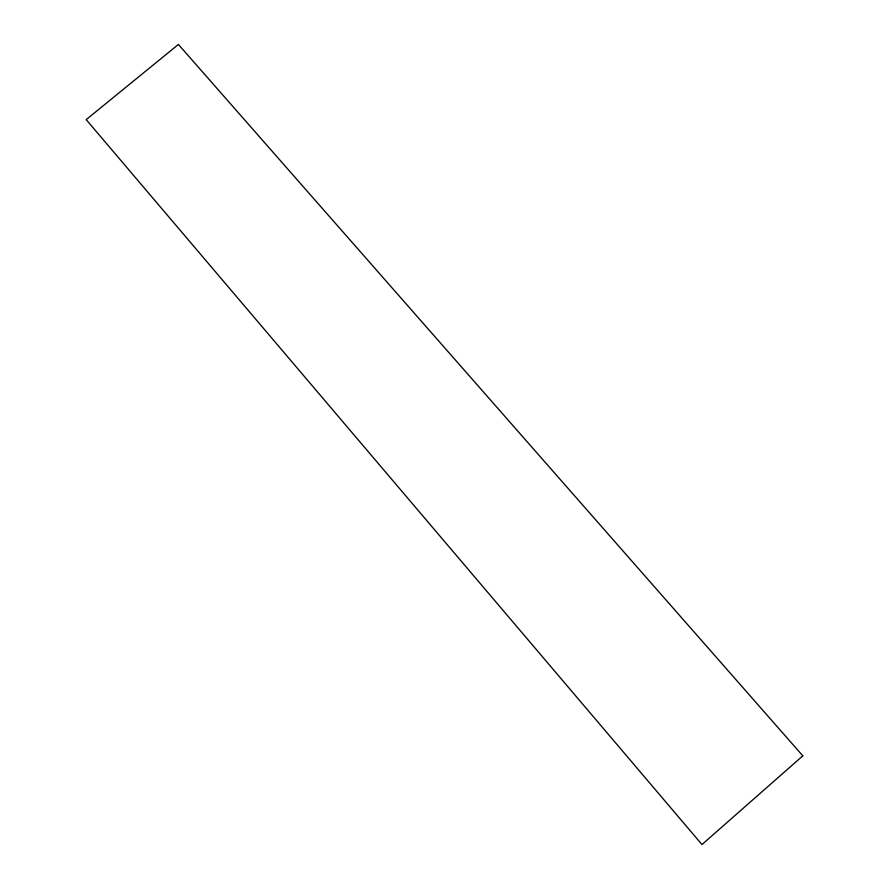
<?xml version="1.0" encoding="UTF-8"?>
<svg xmlns="http://www.w3.org/2000/svg" width="889" height="889" viewBox="0 0 889 889"><rect width="100%" height="100%" fill="white"/><g stroke="black" fill="none" stroke-linecap="round" stroke-linejoin="round"><path stroke-width="1.33" d="M802.811 755.839L701.966 844.55L86.189 119.626L178.411 44.45L802.811 755.839"/></g></svg>
